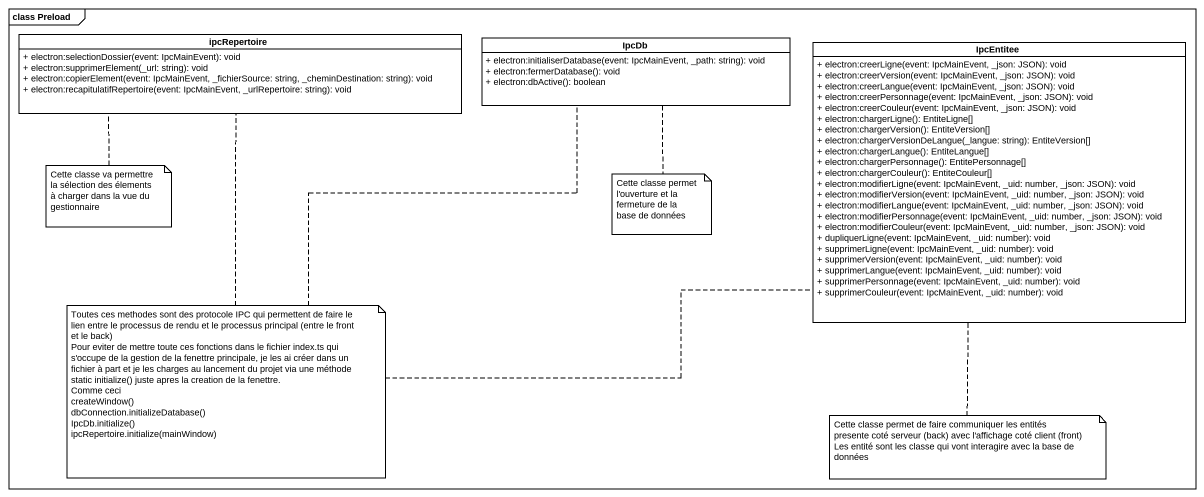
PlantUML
@startuml
mainframe class Preload
hide circle
hide empty members
skinparam classAttributeIconSize 0
class ipcRepertoire {
  + electron:selectionDossier(event: IpcMainEvent): void
  + electron:supprimerElement(_url: string): void
  + electron:copierElement(event: IpcMainEvent, _fichierSource: string, _cheminDestination: string): void
  + electron:recapitulatifRepertoire(event: IpcMainEvent, _urlRepertoire: string): void
}
class IpcDb {
  + electron:initialiserDatabase(event: IpcMainEvent, _path: string): void
  + electron:fermerDatabase(): void
  + electron:dbActive(): boolean
}
class IpcEntitee {
  + electron:creerLigne(event: IpcMainEvent, _json: JSON): void
  + electron:creerVersion(event: IpcMainEvent, _json: JSON): void
  + electron:creerLangue(event: IpcMainEvent, _json: JSON): void
  + electron:creerPersonnage(event: IpcMainEvent, _json: JSON): void
  + electron:creerCouleur(event: IpcMainEvent, _json: JSON): void
  + electron:chargerLigne(): EntiteLigne[]
  + electron:chargerVersion(): EntiteVersion[]
  + electron:chargerVersionDeLangue(_langue: string): EntiteVersion[]
  + electron:chargerLangue(): EntiteLangue[]
  + electron:chargerPersonnage(): EntitePersonnage[]
  + electron:chargerCouleur(): EntiteCouleur[]
  + electron:modifierLigne(event: IpcMainEvent, _uid: number, _json: JSON): void
  + electron:modifierVersion(event: IpcMainEvent, _uid: number, _json: JSON): void
  + electron:modifierLangue(event: IpcMainEvent, _uid: number, _json: JSON): void
  + electron:modifierPersonnage(event: IpcMainEvent, _uid: number, _json: JSON): void
  + electron:modifierCouleur(event: IpcMainEvent, _uid: number, _json: JSON): void
  + dupliquerLigne(event: IpcMainEvent, _uid: number): void
  + supprimerLigne(event: IpcMainEvent, _uid: number): void
  + supprimerVersion(event: IpcMainEvent, _uid: number): void
  + supprimerLangue(event: IpcMainEvent, _uid: number): void
  + supprimerPersonnage(event: IpcMainEvent, _uid: number): void
  + supprimerCouleur(event: IpcMainEvent, _uid: number): void
}
note bottom of ipcRepertoire : Cette classe va permettre la sélection des élements à charger dans la vue du gestionnaire
note bottom of IpcDb : Cette classe permet l'ouverture et la fermeture de la base de données
note as N3
  Toutes ces methodes sont des protocole IPC qui permettent de faire le lien entre le processus de rendu et le processus principal (entre le front et le back)
  Pour eviter de mettre toute ces fonctions dans le fichier index.ts qui s'occupe de la gestion de la fenettre principale, je les ai créer dans un fichier à part et je les charges au lancement du projet via une méthode static initialize() juste apres la creation de la fenettre.
  Comme ceci
  createWindow()
  dbConnection.initializeDatabase()
  IpcDb.initialize()
  ipcRepertoire.initialize(mainWindow)
end note
N3 .. IpcEntitee
N3 .. IpcDb
N3 .. ipcRepertoire
note bottom of IpcEntitee
  Cette classe permet de faire communiquer les entités presente coté serveur (back) avec l'affichage coté client (front)
  Les entité sont les classe qui vont interagire avec la base de données
end note
@enduml
